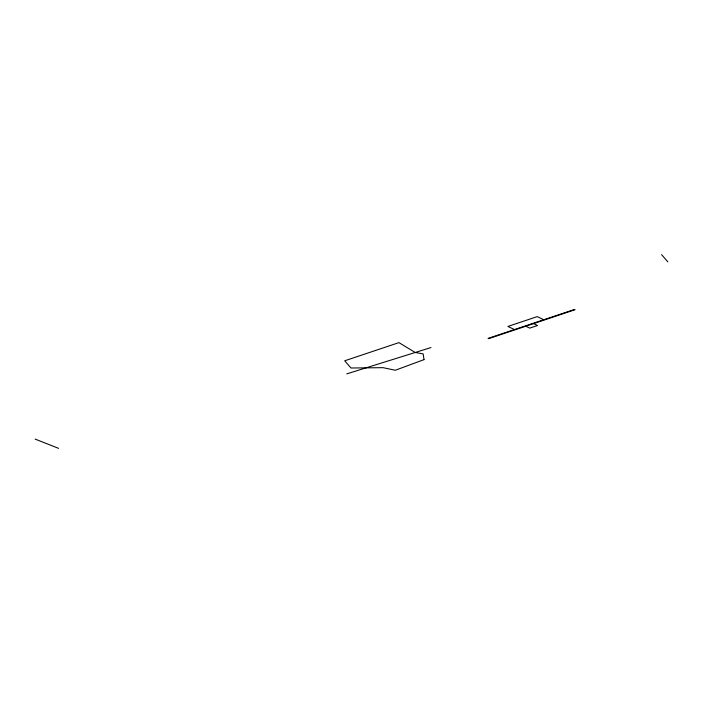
<?xml version="1.0" encoding="UTF-8"?>
<svg xmlns="http://www.w3.org/2000/svg" width="703" height="703" viewBox="0 0 703 703"><rect width="100%" height="100%" fill="white"/><g stroke="black" fill="none" stroke-linecap="round" stroke-linejoin="round"><path stroke-width="1.05" d="M346.764 373.873L430.992 347.554M35.15 439.111L58.595 448.356M543.762 319.742L537.215 316.622L507.9 326.447L514.447 329.558M533.586 323.617L537.549 325.507L529.763 328.116L525.791 326.227M661.593 254.644L667.85 261.876M424.014 359.628L395.306 370.244L383.038 367.669L350.973 368.012L344.716 360.788L398.935 342.625L415.157 352.467L423.153 353.89L424.014 359.628M574.518 309.434L488.058 338.398L488.629 338.67L575.098 309.707L574.518 309.434"/></g></svg>
